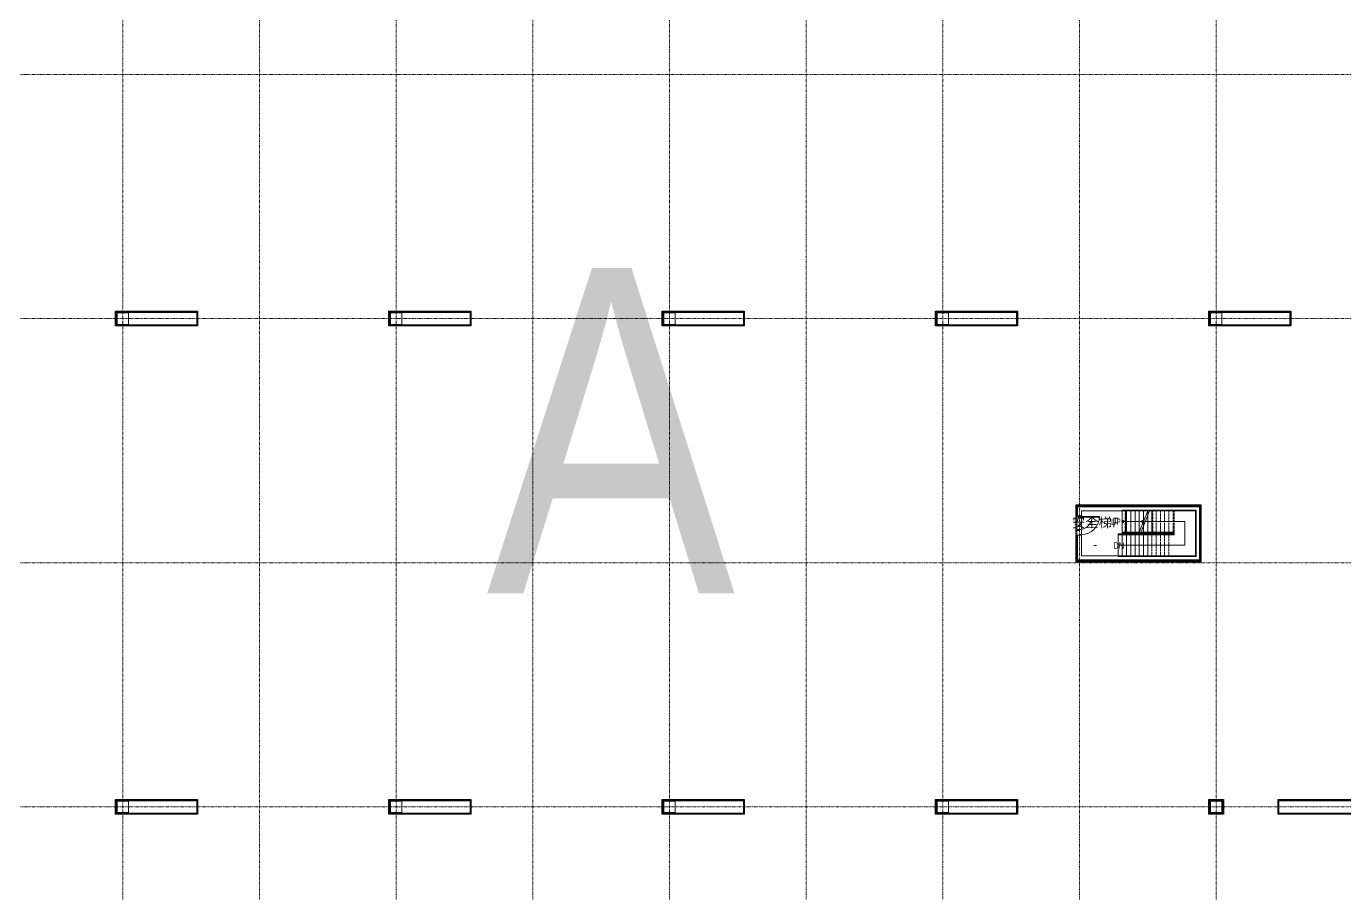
# Model space of a CAD drawing. Extents: x -32000 to 290600, y -111057 to 131250.
# Drawn here: x 45668 to 126700, y 24668 to 77959 of the extents above; entities that cross this region are included whole.
import ezdxf
from ezdxf.enums import TextEntityAlignment as Align

# ---------------------------------------------------------------- set-up
doc = ezdxf.new("R2010")
doc.units = 0
doc.header["$LTSCALE"] = 5
for name, pattern in [('H12PL3$0$JJP_三點線', [0.9, 0.3, -0.15, 0, -0.15, 0, -0.15, 0, -0.15]), ('H12PL3$0$JJP_虛線(退縮線、投影線、地下室範圍、非屬本工程、圖面分區)', [0.45, 0.3, -0.15]), ('H12PL3$0$虛線', [0.846667, 0.423333, -0.423333]), ('XFDP30-200K$0$HIDDEN2', [0.1875, 0.125, -0.0625])]:
    doc.linetypes.add(name, pattern=pattern)
for name, color, linetype in [('H12PL3$0$A-STRS', 252, 'Continuous'), ('H12PL3$0$A-TEXT', 252, 'Continuous'), ('H12PL3$0$A-WALL-IN', 252, 'Continuous'), ('H12PL3$0$A-ZONE', 252, 'Continuous'), ('H12PL3$0$Door', 252, 'Continuous'), ('H12PL3$0$S-COL', 252, 'Continuous'), ('H12PL3$0$S-GRID', 252, 'Continuous'), ('H12PL3$0$S-SLAB-SHOW', 252, 'Continuous'), ('XFDP30-200K$0$A-W-P1S (200K)', 106, 'Continuous')]:
    doc.layers.add(name, color=color, linetype=linetype)
doc.styles.add('DEF', font='ArialNova-Light.ttf')
doc.styles.add('H12PL3$0$Standard', font='', dxfattribs={"width": 0.8})
doc.styles.get('H12PL3$0$Standard').set_extended_font_data('Microsoft JhengHei')

# ---------------------------------------------------------------- blocks, each defined once
blk = doc.blocks.new('XFDP30-200K')
at = {"layer": 'XFDP30-200K$0$A-W-P1S (200K)'}
for p, q in [((110275, 47885), (110176, 47885)), ((110275, 46685), (110176, 46685))]:
    blk.add_line(p, q, dxfattribs=at)
at = {"layer": 'XFDP30-200K$0$A-W-P1S (200K)', "linetype": 'XFDP30-200K$0$HIDDEN2'}
for p, q in [((110176, 47885), (110176, 46685)), ((110226, 47885), (110226, 46685))]:
    blk.add_line(p, q, dxfattribs=at)
at = {"layer": 'XFDP30-200K$0$A-W-P1S (200K)'}
for points in [[(51150, 60450), (56194, 60450), (56194, 59550), (51150, 59550)], [(51200, 60400), (56144, 60400), (56144, 59600), (51200, 59600)], [(67950, 60450), (72994, 60450), (72994, 59550), (67950, 59550)], [(68000, 60400), (72944, 60400), (72944, 59600), (68000, 59600)], [(84750, 60450), (89798, 60450), (89798, 59550), (84750, 59550)], [(84800, 60400), (89748, 60400), (89748, 59600), (84800, 59600)], [(101550, 60450), (106590, 60450), (106590, 59550), (101550, 59550)], [(101600, 60400), (106540, 60400), (106540, 59600), (101600, 59600)], [(118350, 60450), (123390, 60450), (123390, 59550), (118350, 59550)], [(118400, 60400), (123340, 60400), (123340, 59600), (118400, 59600)], [(51150, 30450), (56194, 30450), (56194, 29550), (51150, 29550)], [(51200, 30400), (56144, 30400), (56144, 29600), (51200, 29600)], [(67950, 30450), (72994, 30450), (72994, 29550), (67950, 29550)], [(68000, 30400), (72944, 30400), (72944, 29600), (68000, 29600)], [(84750, 30450), (89798, 30450), (89798, 29550), (84750, 29550)], [(84800, 30400), (89748, 30400), (89748, 29600), (84800, 29600)], [(101550, 30450), (106590, 30450), (106590, 29550), (101550, 29550)], [(101600, 30400), (106540, 30400), (106540, 29600), (101600, 29600)], [(118350, 30450), (119250, 30450), (119250, 29550), (118350, 29550)], [(118400, 30400), (119200, 30400), (119200, 29600), (118400, 29600)], [(122606, 30450), (127650, 30450), (127650, 29550), (122606, 29550)], [(122656, 30400), (127600, 30400), (127600, 29600), (122656, 29600)]]:
    blk.add_lwpolyline(points, close=True, dxfattribs=at)
for points in [[(110175, 46685), (110175, 45075), (117875, 45075), (117875, 48535), (110175, 48535), (110175, 47885)], [(110225, 46685), (110225, 45125), (117825, 45125), (117825, 48485), (110225, 48485), (110225, 47885)]]:
    blk.add_lwpolyline(points, dxfattribs=at)
blk = doc.blocks.new('H12PL3')
at = {"layer": 'H12PL3$0$A-STRS', "lineweight": 0}
for p, q in [((113035, 48235), (114615, 48235)), ((113035, 48185), (113035, 48235)), ((113035, 48235), (114855, 48235)), ((113035, 48185), (113035, 48235)), ((114595, 48185), (113035, 48185)), ((113035, 46885), (113035, 48185)), ((113035, 48185), (114595, 48185)), ((113035, 46885), (113035, 48185)), ((113035, 48185), (113295, 48185)), ((114855, 48185), (113035, 48185)), ((113035, 46885), (113035, 48185)), ((113035, 48185), (114855, 48185)), ((113035, 46885), (113035, 48185)), ((113035, 48185), (113295, 48185)), ((113295, 46885), (113295, 48185)), ((113295, 48185), (113295, 46885)), ((113295, 46885), (113295, 48185)), ((113295, 48185), (113555, 48185)), ((113295, 46885), (113295, 48185)), ((113295, 48185), (113295, 46885)), ((113295, 46885), (113295, 48185)), ((113295, 48185), (113555, 48185)), ((113555, 46885), (113555, 48185)), ((113555, 48185), (113555, 46885)), ((113555, 46885), (113555, 48185)), ((113555, 48185), (113815, 48185)), ((113555, 46885), (113555, 48185)), ((113555, 48185), (113555, 46885)), ((113555, 46885), (113555, 48185)), ((113555, 48185), (113815, 48185)), ((113815, 46885), (113815, 48185)), ((113815, 48185), (113815, 46885)), ((113815, 46885), (113815, 48185)), ((113815, 48185), (114075, 48185)), ((113815, 46885), (113815, 48185)), ((113815, 48185), (113815, 46885)), ((113815, 46885), (113815, 48185)), ((113815, 48185), (114075, 48185)), ((114075, 46885), (114075, 48185)), ((114075, 48185), (114075, 46885)), ((114075, 46885), (114075, 48185)), ((114075, 48185), (114335, 48185)), ((114075, 46885), (114595, 48185)), ((114075, 46885), (114075, 48185)), ((114075, 48185), (114075, 46885)), ((114075, 46885), (114075, 48185)), ((114075, 48185), (114335, 48185)), ((114335, 47535), (114335, 48185)), ((114335, 48185), (114335, 47535)), ((114335, 47535), (114335, 48185)), ((114335, 48185), (114595, 48185)), ((114335, 46885), (114335, 48185)), ((114335, 48185), (114335, 46885)), ((114335, 46885), (114335, 48185)), ((114335, 48185), (114595, 48185)), ((114595, 46885), (114595, 48185)), ((114595, 48185), (114595, 46885)), ((114595, 46885), (114595, 48185)), ((114595, 48185), (114855, 48185)), ((114855, 48235), (114855, 48185)), ((114855, 48235), (117575, 48235)), ((114855, 48185), (114855, 48235)), ((117525, 48185), (114855, 48185)), ((114855, 48185), (114918.16, 48185)), ((114855, 46885), (114855, 48185)), ((114855, 46885), (114855, 48185)), ((114855, 46885), (114855, 48185)), ((114855, 48185), (114855, 46885)), ((114855, 46885), (114855, 48185)), ((114855, 48185), (117525, 48185)), ((114918.16, 48185), (117525, 48185)), ((117525, 45425), (117525, 48185)), ((117525, 48185), (117525, 45425)), ((117525, 48185), (117525, 45425)), ((117575, 48235), (117575, 45375)), ((113035, 47535), (113135, 47610)), ((113035, 47535), (113295, 47535)), ((113035, 47535), (113295, 47535)), ((113135, 47460), (113035, 47535)), ((113295, 47535), (114335, 47535)), ((113295, 47535), (114855, 47535)), ((114235, 47610), (114335, 47535)), ((114335, 47535), (114235, 47460)), ((114855, 47535), (116875, 47535)), ((116875, 47535), (116875, 46075)), ((112775, 46725), (112775, 46775)), ((112775, 46775), (114595, 46775)), ((114595, 46725), (112775, 46725)), ((112775, 45425), (112775, 46725)), ((112775, 46725), (114595, 46725)), ((112775, 45425), (112775, 46725)), ((112775, 46725), (113035, 46725)), ((113035, 46885), (114075, 46885)), ((113035, 46835), (113035, 46885)), ((114075, 46885), (113035, 46885)), ((113295, 46885), (113035, 46885)), ((113035, 46885), (114855, 46885)), ((113035, 46835), (113035, 46885)), ((114855, 46885), (113035, 46885)), ((113295, 46885), (113035, 46885)), ((114055, 46835), (113035, 46835)), ((114855, 46835), (113035, 46835)), ((113035, 46725), (113035, 45425)), ((113035, 45425), (113035, 46725)), ((113035, 46725), (113295, 46725)), ((113035, 46725), (113035, 45425)), ((113555, 46885), (113295, 46885)), ((113555, 46885), (113295, 46885)), ((113295, 46725), (113295, 45425)), ((113295, 45425), (113295, 46725)), ((113295, 46725), (113555, 46725)), ((113295, 46725), (113295, 45425)), ((113815, 46885), (113555, 46885)), ((113815, 46885), (113555, 46885)), ((113555, 46725), (113555, 45425)), ((113555, 45425), (113555, 46725)), ((113555, 46725), (113815, 46725)), ((113555, 46725), (113555, 45425)), ((114075, 46885), (113815, 46885)), ((114075, 46885), (113815, 46885)), ((113815, 46725), (113815, 45425)), ((113815, 45425), (113815, 46725)), ((113815, 46725), (114075, 46725)), ((113815, 46725), (113815, 45425)), ((114335, 46885), (114075, 46885)), ((114075, 46725), (114075, 45425)), ((114075, 45425), (114075, 46725)), ((114075, 46725), (114335, 46725)), ((114075, 46725), (114075, 45425)), ((114595, 46885), (114335, 46885)), ((114335, 46725), (114335, 45425)), ((114335, 46725), (114595, 46725)), ((114335, 45425), (114335, 46725)), ((114335, 46725), (114335, 45425)), ((114855, 46885), (114595, 46885)), ((114595, 46725), (114595, 46775)), ((114595, 46775), (116175, 46775)), ((114595, 46775), (114595, 46725)), ((116225, 46725), (114595, 46725)), ((114595, 46725), (116225, 46725)), ((114595, 46725), (114595, 45425)), ((114595, 46725), (114595, 45425)), ((114595, 45425), (114595, 46725)), ((114595, 46725), (116225, 46725)), ((114595, 46725), (114595, 45425)), ((114855, 46885), (114855, 46835)), ((114855, 46885), (116225, 46885)), ((114855, 46835), (114855, 46885)), ((114918.16, 46885), (114855, 46885)), ((116225, 46885), (114855, 46885)), ((116175, 46835), (114855, 46835)), ((116225, 46885), (114918.16, 46885)), ((116175, 46775), (116175, 46835)), ((116225, 46885), (116225, 46725)), ((116225, 46725), (116225, 46885)), ((116225, 46725), (116225, 46885)), ((113035, 46075), (112775, 46075)), ((112775, 45375), (112775, 45425)), ((112775, 45425), (114595, 45425)), ((114595, 45425), (112775, 45425)), ((113035, 45425), (112775, 45425)), ((114595, 46075), (113035, 46075)), ((113295, 45425), (113035, 45425)), ((113555, 45425), (113295, 45425)), ((113815, 45425), (113555, 45425)), ((114075, 45425), (113815, 45425)), ((114335, 45425), (114075, 45425)), ((114595, 45425), (114335, 45425)), ((116875, 46075), (114595, 46075)), ((114595, 45375), (114595, 45425)), ((114595, 45425), (117525, 45425)), ((114595, 45425), (114595, 45375)), ((117525, 45425), (114595, 45425)), ((117525, 45425), (114595, 45425)), ((114595, 45375), (112775, 45375)), ((117575, 45375), (114595, 45375))]:
    blk.add_line(p, q, dxfattribs=at)
at = {"layer": 'H12PL3$0$A-STRS', "linetype": 'H12PL3$0$JJP_虛線(退縮線、投影線、地下室範圍、非屬本工程、圖面分區)', "lineweight": 0}
for p, q in [((113215.46, 48185), (113215.46, 46885)), ((113216.34, 48185), (113216.34, 46885)), ((114182.7, 46885), (114702.7, 48185)), ((114595, 46885), (114595, 47915.74)), ((114595, 47915.74), (114595, 46885)), ((114595, 46885), (114595, 47915.74)), ((116155, 48185), (114702.7, 48185)), ((114702.7, 48185), (114855, 48185)), ((114722.7, 48235), (116155, 48235)), ((114855, 46885), (114855, 48185)), ((114855, 48185), (114855, 46885)), ((114855, 46885), (114855, 48185)), ((114855, 48185), (115115, 48185)), ((114918.16, 48185), (114918.16, 46885)), ((115115, 46885), (115115, 48185)), ((115115, 48185), (115115, 46885)), ((115115, 46885), (115115, 48185)), ((115115, 48185), (115375, 48185)), ((115375, 46885), (115375, 48185)), ((115375, 48185), (115375, 46885)), ((115375, 46885), (115375, 48185)), ((115375, 48185), (115635, 48185)), ((115635, 46885), (115635, 48185)), ((115635, 48185), (115635, 46885)), ((115635, 46885), (115635, 48185)), ((115635, 48185), (115895, 48185)), ((115895, 46885), (115895, 48185)), ((115895, 48185), (115895, 46885)), ((115895, 46885), (115895, 48185)), ((115895, 48185), (116155, 48185)), ((116155, 48235), (116155, 48185)), ((116155, 48235), (117575, 48235)), ((116155, 48185), (116155, 48235)), ((117525, 48185), (116155, 48185)), ((116155, 46885), (116155, 48185)), ((116155, 46885), (116155, 48185)), ((116155, 46885), (116155, 48185)), ((116155, 48185), (116155, 46885)), ((116155, 46885), (116155, 48185)), ((116155, 48185), (117525, 48185)), ((116219.91, 48185), (116219.91, 46885)), ((117525, 45425), (117525, 48185)), ((117525, 48185), (117525, 45425)), ((117575, 48235), (117575, 45375)), ((114335, 46885), (114335, 47265.74)), ((114335, 47265.74), (114335, 46885)), ((114335, 46885), (114335, 47265.74)), ((112775, 46725), (112775, 46775)), ((112775, 46775), (115895, 46775)), ((115895, 46725), (112775, 46725)), ((112775, 45425), (112775, 46725)), ((112775, 46725), (113035, 46725)), ((113035, 46725), (113035, 45425)), ((113035, 45425), (113035, 46725)), ((113035, 46725), (113295, 46725)), ((113035, 46725), (113035, 45425)), ((113295, 46725), (113295, 45425)), ((113295, 45425), (113295, 46725)), ((113295, 46725), (113555, 46725)), ((113295, 46725), (113295, 45425)), ((113555, 46725), (113555, 45425)), ((113555, 45425), (113555, 46725)), ((113555, 46725), (113815, 46725)), ((113555, 46725), (113555, 45425)), ((113815, 46725), (113815, 45425)), ((113815, 45425), (113815, 46725)), ((113815, 46725), (114075, 46725)), ((113815, 46725), (113815, 45425)), ((114075, 46725), (114075, 45425)), ((114075, 45425), (114075, 46725)), ((114075, 46725), (114335, 46725)), ((114075, 46725), (114075, 45425)), ((116155, 46835), (114162.7, 46835)), ((114182.7, 46885), (116155, 46885)), ((114335, 46885), (114182.7, 46885)), ((114595, 46885), (114335, 46885)), ((114335, 46725), (114335, 45425)), ((114335, 45425), (114335, 46725)), ((114335, 46725), (114595, 46725)), ((114335, 46725), (114335, 45425)), ((114855, 46885), (114595, 46885)), ((114595, 46725), (114595, 45425)), ((114595, 45425), (114595, 46725)), ((114595, 46725), (114855, 46725)), ((114595, 46725), (114595, 45425)), ((114595, 46725), (114595, 45425)), ((115115, 46885), (114855, 46885)), ((114855, 46725), (114855, 45425)), ((114855, 45425), (114855, 46725)), ((114855, 46725), (115115, 46725)), ((114855, 46725), (114855, 45425)), ((115375, 46885), (115115, 46885)), ((115115, 46725), (115115, 45425)), ((115115, 45425), (115115, 46725)), ((115115, 46725), (115375, 46725)), ((115115, 46725), (115115, 45425)), ((115635, 46885), (115375, 46885)), ((115375, 46725), (115375, 45425)), ((115375, 45425), (115375, 46725)), ((115375, 46725), (115635, 46725)), ((115375, 46725), (115375, 45425)), ((115895, 46885), (115635, 46885)), ((115635, 46725), (115635, 45425)), ((115635, 46725), (115895, 46725)), ((115635, 45425), (115635, 46725)), ((115635, 46725), (115635, 45425)), ((116155, 46885), (115895, 46885)), ((115895, 46725), (115895, 46775)), ((115895, 46775), (116175, 46775)), ((115895, 46775), (115895, 46725)), ((116225, 46725), (115895, 46725)), ((115895, 46725), (115895, 45425)), ((115895, 46725), (115895, 45425)), ((115895, 46725), (115895, 45425)), ((115895, 45425), (115895, 46725)), ((115895, 46725), (116225, 46725)), ((115895, 46725), (115895, 45425)), ((116155, 46885), (116155, 46835)), ((116155, 46885), (116225, 46885)), ((116155, 46835), (116155, 46885)), ((116225, 46885), (116155, 46885)), ((116175, 46835), (116155, 46835)), ((116175, 46775), (116175, 46835)), ((116225, 46885), (116225, 46725)), ((116225, 46725), (116225, 46885)), ((112775, 45375), (112775, 45425)), ((112775, 45425), (115895, 45425)), ((113035, 45425), (112775, 45425)), ((113295, 45425), (113035, 45425)), ((113555, 45425), (113295, 45425)), ((113815, 45425), (113555, 45425)), ((114075, 45425), (113815, 45425)), ((114335, 45425), (114075, 45425)), ((114595, 45425), (114335, 45425)), ((114855, 45425), (114595, 45425)), ((115115, 45425), (114855, 45425)), ((115375, 45425), (115115, 45425)), ((115635, 45425), (115375, 45425)), ((115895, 45425), (115635, 45425)), ((115895, 45375), (115895, 45425)), ((115895, 45425), (117525, 45425)), ((115895, 45425), (115895, 45375)), ((117525, 45425), (115895, 45425)), ((115895, 45375), (112775, 45375)), ((117575, 45375), (115895, 45375))]:
    blk.add_line(p, q, dxfattribs=at)
at = {"layer": 'H12PL3$0$A-STRS', "linetype": 'H12PL3$0$虛線', "lineweight": 0}
for p, q in [((114702.7, 48185), (116155, 48185)), ((116155, 48185), (116219.91, 48185)), ((116219.91, 48185), (117525, 48185)), ((117525, 48185), (117525, 45425)), ((112775, 45425), (112775, 46725)), ((112775, 46725), (115895, 46725)), ((116155, 46885), (114182.7, 46885)), ((115895, 46725), (116225, 46725)), ((116219.91, 46885), (116155, 46885)), ((116225, 46885), (116219.91, 46885)), ((116225, 46725), (116225, 46885)), ((115895, 45425), (112775, 45425)), ((117525, 45425), (115895, 45425))]:
    blk.add_line(p, q, dxfattribs=at)
at = {"layer": 'H12PL3$0$A-STRS', "lineweight": 0, "flags": 128}
for points in [[(113035, 47560, -1), (113035, 47510, -1)], [(112775, 46100, -1), (112775, 46050, -1)]]:
    blk.add_lwpolyline(points, format="xyb", close=True, dxfattribs=at)
at = {"layer": 'H12PL3$0$A-WALL-IN', "lineweight": 0}
blk.add_line((110525, 46685), (110275, 46685), dxfattribs=at)
at = {"layer": 'H12PL3$0$A-WALL-IN', "lineweight": 0, "flags": 128}
for points in [[(110275, 48435), (110275, 48185)], [(117525, 48435), (110275, 48435)], [(110275, 48185), (110275, 47885)], [(110525, 47885), (110525, 48185)], [(110525, 48185), (117525, 48185)], [(117775, 48435), (117525, 48435)], [(117525, 48185), (117525, 45425)], [(117775, 45425), (117775, 48435)], [(110275, 46685), (110275, 45425)], [(110525, 45425), (110525, 46685)], [(110275, 45175), (110275, 45425)], [(117525, 45425), (110525, 45425)], [(117775, 45175), (117775, 45425)], [(110275, 45175), (117775, 45175)]]:
    blk.add_lwpolyline(points, dxfattribs=at)
at = {"layer": 'H12PL3$0$Door', "lineweight": 0}
for p, q in [((110375, 47885), (110275, 47885)), ((110275, 47885), (110275, 47835)), ((110275, 47835), (110375, 47835)), ((110375, 47835), (110375, 47885)), ((110375, 47835), (111175, 47835)), ((110375, 47805), (110375, 47835)), ((110525, 47885), (110425, 47885)), ((110425, 47885), (110425, 47835)), ((110425, 47835), (110525, 47835)), ((110525, 47835), (110525, 47885)), ((110525, 47835), (111625, 47835)), ((110525, 47805), (110525, 47835)), ((111175, 47835), (111175, 47805)), ((111625, 47835), (111625, 47805)), ((110375, 47035), (110275, 47035)), ((110275, 47035), (110275, 46985)), ((111175, 47805), (110375, 47805)), ((110375, 46985), (110375, 47035)), ((111625, 47805), (110525, 47805)), ((110275, 46985), (110375, 46985)), ((110525, 46735), (110425, 46735)), ((110425, 46735), (110425, 46685)), ((110425, 46685), (110525, 46685)), ((110525, 46685), (110525, 46735))]:
    blk.add_line(p, q, dxfattribs=at)
for centre, radius in [((110375, 47835), 800), ((110525, 47835), 1100)]:
    blk.add_arc(centre, radius, 270, 0, dxfattribs=at)
at = {"layer": 'H12PL3$0$S-COL', "lineweight": 0, "flags": 128}
for points in [[(51250, 59650), (51950, 59650), (51950, 60350), (51250, 60350)], [(68050, 59650), (68750, 59650), (68750, 60350), (68050, 60350)], [(84850, 59650), (85550, 59650), (85550, 60350), (84850, 60350)], [(101650, 59650), (102350, 59650), (102350, 60350), (101650, 60350)], [(118450, 59650), (119150, 59650), (119150, 60350), (118450, 60350)], [(51250, 29650), (51950, 29650), (51950, 30350), (51250, 30350)], [(68050, 29650), (68750, 29650), (68750, 30350), (68050, 30350)], [(84850, 29650), (85550, 29650), (85550, 30350), (84850, 30350)], [(101650, 29650), (102350, 29650), (102350, 30350), (101650, 30350)], [(118450, 29650), (119150, 29650), (119150, 30350), (118450, 30350)]]:
    blk.add_lwpolyline(points, close=True, dxfattribs=at)
at = {"layer": 'H12PL3$0$S-GRID', "linetype": 'H12PL3$0$JJP_三點線', "lineweight": 0}
for p, q in [((51600, 128250), (51600, -28000)), ((60000, 128250), (60000, -28000)), ((68400, 128250), (68400, -28000)), ((76800, 128250), (76800, -28000)), ((85200, 128250), (85200, -28000)), ((93600, 128250), (93600, -28000)), ((102000, 128250), (102000, -28000)), ((110400, 128250), (110400, -28000)), ((118800, 128250), (118800, -28000)), ((-29000, 75000), (289600, 75000)), ((-29000, 60000), (289600, 60000)), ((-29000, 45000), (289600, 45000)), ((-29000, 30000), (289600, 30000))]:
    blk.add_line(p, q, dxfattribs=at)
at = {"layer": 'H12PL3$0$S-SLAB-SHOW', "linetype": 'H12PL3$0$虛線', "lineweight": 0, "flags": 128}
blk.add_lwpolyline([(113245, 46705), (113295, 46705), (113295, 45425), (110525, 45425), (110525, 48185), (113245, 48185)], close=True, dxfattribs=at)
at = {"layer": 'H12PL3$0$S-SLAB-SHOW', "lineweight": 0, "flags": 128}
blk.add_lwpolyline([(113245, 46705), (113295, 46705), (113295, 45425), (110525, 45425), (110525, 48185), (113245, 48185)], close=True, dxfattribs=at)
blk.add_blockref('XFDP30-200K', (0, 0))
at = {"layer": 'H12PL3$0$A-TEXT', "linetype": 'Continuous', "lineweight": 0, "char_height": 400, "attachment_point": 4, "style": 'H12PL3$0$Standard'}
for s, insert in [('\\A1;UP', (112339.65, 47515.49)), ('\\A1;DN', (112485.49, 46058.78))]:
    blk.add_mtext(s, dxfattribs=dict(at, insert=insert))
at = {"layer": 'H12PL3$0$A-ZONE', "style": 'H12PL3$0$Standard'}
for s, p in [('安全梯F', (111372.91, 47771.14)), ('-', (111372.91, 46429.25))]:
    blk.add_text(s, height=600, dxfattribs=at).set_placement(p, align=Align.TOP_CENTER)

msp = doc.modelspace()

# ---------------------------------------------------------------- block references
msp.add_blockref('H12PL3', (0, 0))

# ---------------------------------------------------------------- texts
at = {"layer": 'DEFPOINTS', "color": 9, "style": 'DEF'}
msp.add_text('A', height=20000, dxfattribs=at).set_placement((81594, 53116), align=Align.MIDDLE)

doc.saveas('drawing.dxf')
